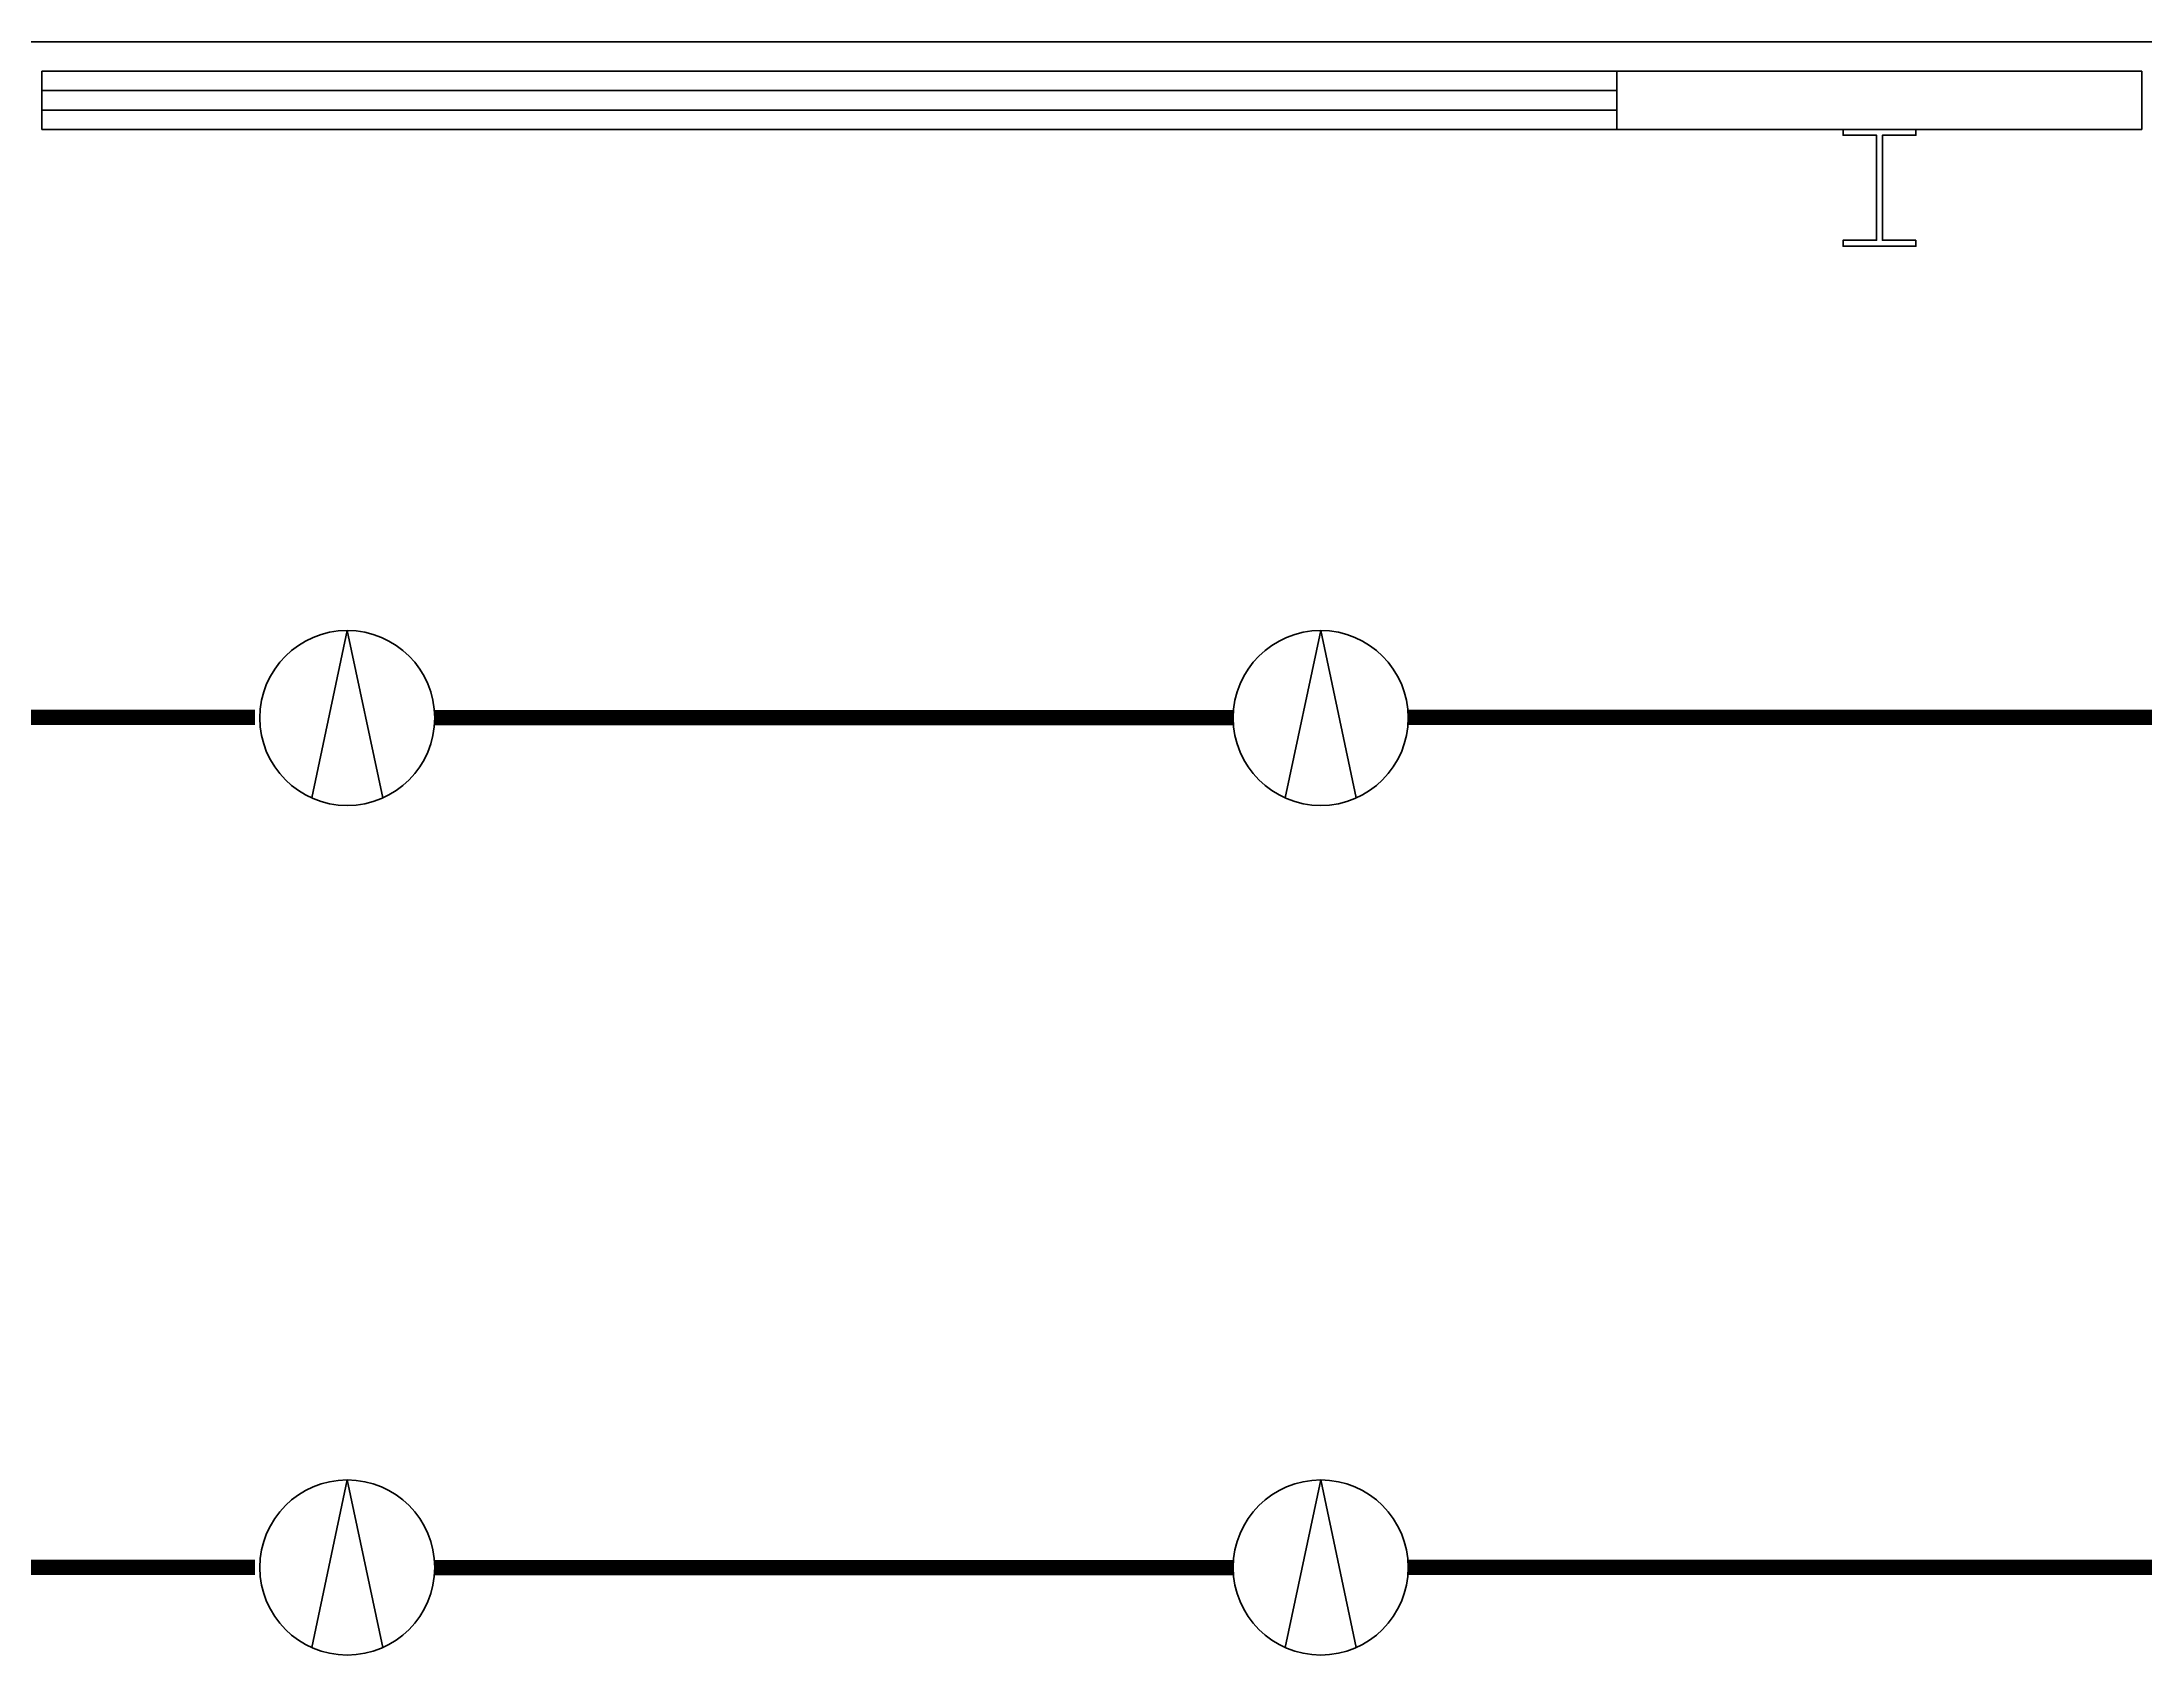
# Model space of a CAD drawing. Extents: x 12152 to 491505, y 111028 to 412681.
# Drawn here: x 53320 to 60520, y 208764 to 214294 of the extents above; entities that cross this region are included whole.
import ezdxf

# ---------------------------------------------------------------- set-up
doc = ezdxf.new("R2010")
doc.units = 0
doc.header["$LTSCALE"] = 1000
doc.header["$MEASUREMENT"] = 0
for name, color, linetype in [('COLUMN', 9, 'Continuous'), ('EQUIP-照明', 3, 'Continuous'), ('WALL', 11, 'Continuous'), ('WINDOW', 4, 'Continuous'), ('WIRE-照明', 1, 'Continuous'), ('图框(锁住)', 7, 'Continuous')]:
    doc.layers.add(name, color=color, linetype=linetype)
doc.styles.add('_TCH_LABEL', font='COMPLEX', dxfattribs={"bigfont": 'GBCBIG'})

# ---------------------------------------------------------------- blocks, each defined once
blk = doc.blocks.new('$TCHSYS$WIN2D')
for p, q in [((-0.5, 0.5), (0.5, 0.5)), ((-0.5, 0.5), (-0.5, -0.5)), ((0.5, 0.5), (0.5, -0.5)), ((0.5, 0.1667), (-0.5, 0.1667)), ((0.5, -0.1667), (-0.5, -0.1667)), ((-0.5, -0.5), (0.5, -0.5))]:
    blk.add_line(p, q)
blk = doc.blocks.new('$equip$00001177')
for q in [(-0.203, -0.457), (0.203, -0.457)]:
    blk.add_line((0, 0.5), q)
blk.add_circle((0, 0), 0.5)
at = {"style": '_TCH_LABEL', "flags": 9}
blk.add_attdef('A', (0, 0), '', height=0.00002, dxfattribs=at)

msp = doc.modelspace()

# ---------------------------------------------------------------- linework, layer by layer
at = {"layer": 'COLUMN', "color": 6}
msp.add_lwpolyline([(59744.8, 213614.2), (59744.8, 213594.2), (59494.8, 213594.2), (59494.8, 213614.2), (59609.8, 213614.2), (59609.8, 213974.2), (59494.8, 213974.2), (59494.8, 213994.2), (59744.8, 213994.2), (59744.8, 213974.2), (59629.8, 213974.2), (59629.8, 213614.2)], close=True, dxfattribs=at)
at = {"layer": 'WALL', "color": 0}
for p, q in [((60519.8, 214194.2), (58719.8, 214194.2)), ((58719.8, 214194.2), (58719.8, 213994.2)), ((60519.8, 213994.2), (60519.8, 214194.2)), ((58719.8, 213994.2), (60519.8, 213994.2))]:
    msp.add_line(p, q, dxfattribs=at)
at = {"layer": 'WIRE-照明', "linetype": 'Continuous', "const_width": 52.5}
for points in [[(50800.7, 211978.6), (54050.2, 211978.6)], [(54666.5, 211977.2), (57404.8, 211977.2)], [(58004, 211978.5), (61258.5, 211978.5)], [(50800.7, 209064.9), (54050.2, 209064.9)], [(54666.5, 209063.6), (57404.8, 209063.6)], [(58004, 209064.9), (61258.5, 209064.9)]]:
    msp.add_lwpolyline(points, dxfattribs=at)
at = {"layer": '图框(锁住)', "color": 0}
msp.add_lwpolyline([(51069.8, 214294.2), (82569.8, 214294.2)], dxfattribs=at)

# ---------------------------------------------------------------- block references
at = {"layer": 'EQUIP-照明'}
ref = msp.add_blockref('$equip$00001177', (54366.5, 211976.7), dxfattribs=dict(at, xscale=600, yscale=600, zscale=600))
ref.add_attrib('A', '深照型灯', (54366.5, 211976.7), dxfattribs={"layer": '0', "height": 0.012, "style": '_TCH_LABEL', "flags": 8})
ref = msp.add_blockref('$equip$00001177', (57704, 211976.7), dxfattribs=dict(at, xscale=600, yscale=600, zscale=600))
ref.add_attrib('A', '深照型灯', (57704, 211976.7), dxfattribs={"layer": '0', "height": 0.012, "style": '_TCH_LABEL', "flags": 8})
ref = msp.add_blockref('$equip$00001177', (54366.5, 209064.2), dxfattribs=dict(at, xscale=600, yscale=600, zscale=600))
ref.add_attrib('A', '深照型灯', (54366.5, 209064.2), dxfattribs={"layer": '0', "height": 0.012, "style": '_TCH_LABEL', "flags": 8})
ref = msp.add_blockref('$equip$00001177', (57704, 209064.2), dxfattribs=dict(at, xscale=600, yscale=600, zscale=600))
ref.add_attrib('A', '深照型灯', (57704, 209064.2), dxfattribs={"layer": '0', "height": 0.012, "style": '_TCH_LABEL', "flags": 8})
at = {"layer": 'WINDOW', "color": 0, "xscale": -5400, "yscale": 200, "zscale": -5400, "rotation": 180}
msp.add_blockref('$TCHSYS$WIN2D', (56019.8, 214094.2), dxfattribs=at)

doc.saveas('drawing.dxf')
